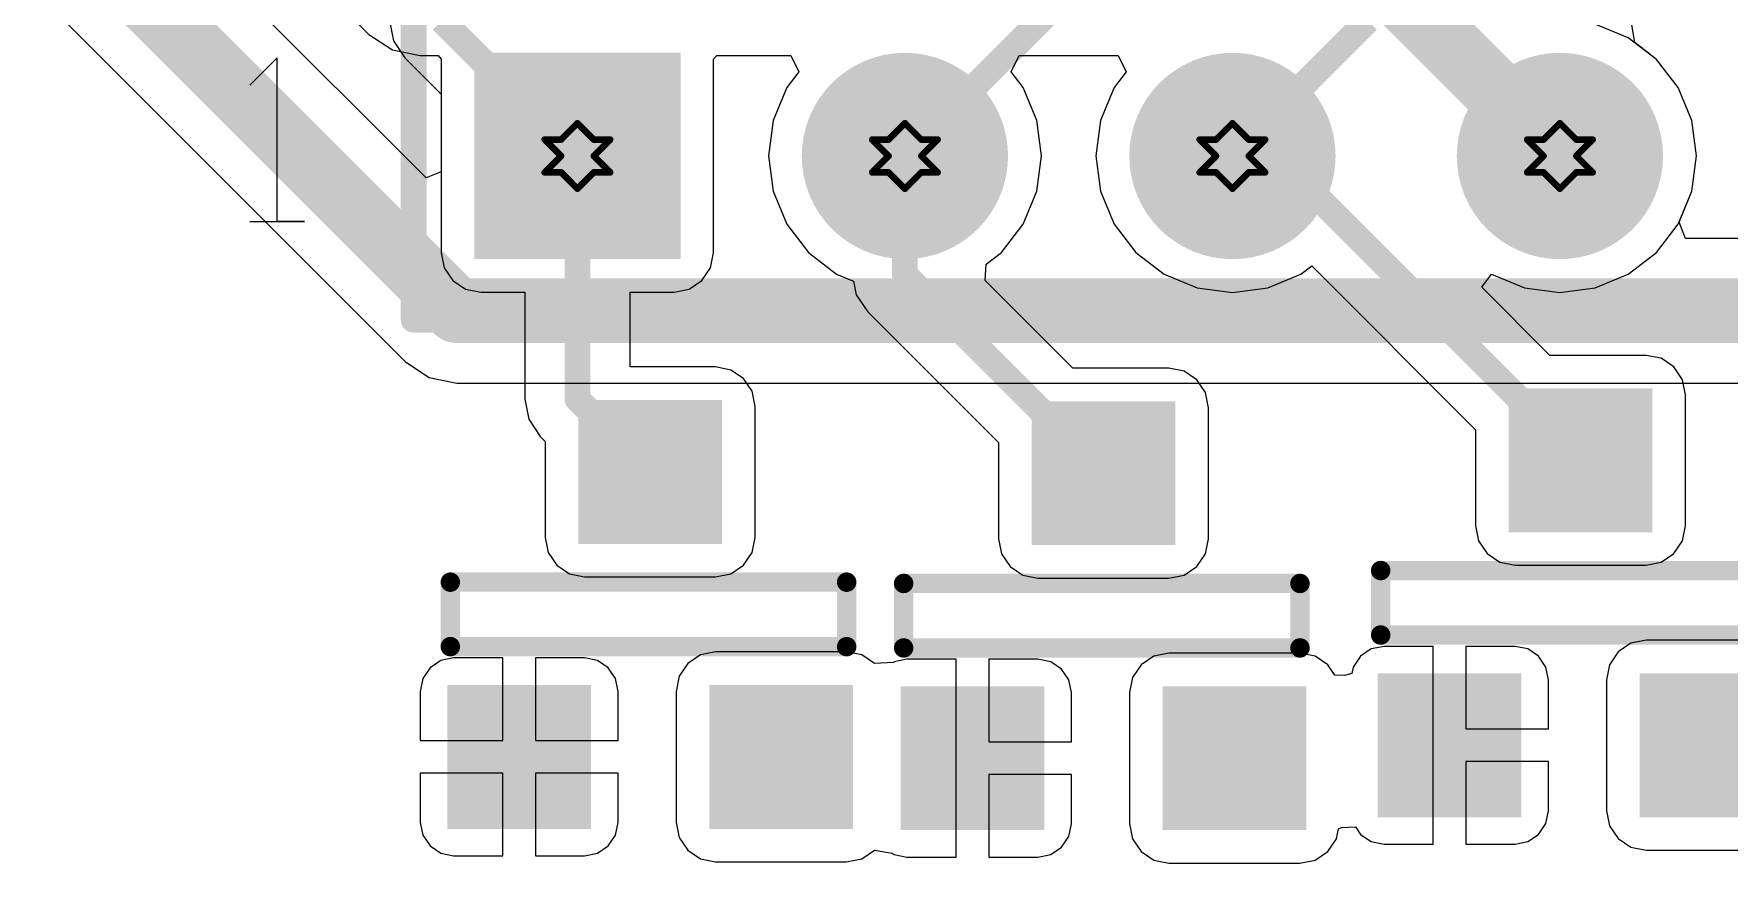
# Model space of a CAD drawing. Header units: millimetres. Extents: x 21 to 336, y 20 to 129.
# Drawn here: x 38.9 to 52.05, y 26.68 to 33.11 of the extents above; entities that cross this region are included whole.
import ezdxf

# ---------------------------------------------------------------- set-up
doc = ezdxf.new("R2010")
doc.units = ezdxf.units.MM
for name, color, linetype in [('BottomLayer', 5, 'Continuous'), ('BottomSolder', 6, 'Continuous'), ('DrillDrawing', 1, 'Continuous'), ('MultiLayer', 9, 'Continuous'), ('TopLayer', 1, 'Continuous'), ('TopOverlay', 2, 'Continuous'), ('TopPaste', 8, 'Continuous'), ('TopSolder', 216, 'Continuous')]:
    doc.layers.add(name, color=color, linetype=linetype)

# ---------------------------------------------------------------- blocks, each defined once
blk = doc.blocks.new('HDR2X6_31')
at = {"layer": 'BottomLayer', "const_width": 0.75}
for points in [[(2.165, 0, 1), (2.915, 0, 1)], [(4.705, 0, 1), (5.455, 0, 1)], [(7.245, 0, 1), (7.995, 0, 1)]]:
    blk.add_lwpolyline(points, format="xyb", close=True, dxfattribs=at)
at = {"layer": 'BottomLayer'}
blk.add_solid([(-0.75, -0.75), (0.75, -0.75), (-0.75, 0.75), (0.75, 0.75)], dxfattribs=at)
at = {"layer": 'BottomSolder', "const_width": 0.8}
for points in [[(2.14, 0, 1), (2.94, 0, 1)], [(4.68, 0, 1), (5.48, 0, 1)], [(7.22, 0, 1), (8.02, 0, 1)]]:
    blk.add_lwpolyline(points, format="xyb", close=True, dxfattribs=at)
at = {"layer": 'BottomSolder'}
blk.add_solid([(-0.8, -0.8), (0.8, -0.8), (-0.8, 0.8), (0.8, 0.8)], dxfattribs=at)
at = {"layer": 'MultiLayer', "const_width": 0.75}
for points in [[(2.165, 0, 1), (2.915, 0, 1)], [(4.705, 0, 1), (5.455, 0, 1)], [(7.245, 0, 1), (7.995, 0, 1)]]:
    blk.add_lwpolyline(points, format="xyb", close=True, dxfattribs=at)
at = {"layer": 'MultiLayer'}
blk.add_solid([(-0.75, -0.75), (0.75, -0.75), (-0.75, 0.75), (0.75, 0.75)], dxfattribs=at)
at = {"layer": 'TopLayer', "const_width": 0.75}
for points in [[(2.165, 0, 1), (2.915, 0, 1)], [(4.705, 0, 1), (5.455, 0, 1)], [(7.245, 0, 1), (7.995, 0, 1)]]:
    blk.add_lwpolyline(points, format="xyb", close=True, dxfattribs=at)
at = {"layer": 'TopLayer'}
blk.add_solid([(-0.75, -0.75), (0.75, -0.75), (-0.75, 0.75), (0.75, 0.75)], dxfattribs=at)
at = {"layer": 'TopOverlay'}
for p, q in [((-2.328, 0.762), (-2.54, 0.55)), ((-2.328, -0.508), (-2.328, 0.762)), ((-2.54, -0.508), (-2.117, -0.508)), ((-2.117, -0.508), (-2.328, -0.508))]:
    blk.add_line(p, q, dxfattribs=at)
at = {"layer": 'TopOverlay', "const_width": 0.2}
for points in [[(-1.27, -1.27), (-1.27, 3.81)], [(-1.27, -1.27), (13.97, -1.27)]]:
    blk.add_lwpolyline(points, dxfattribs=at)
at = {"layer": 'TopOverlay', "const_width": 0.1}
blk.add_lwpolyline([(-1.32, -1.27, 1), (-1.22, -1.27, 1)], format="xyb", close=True, dxfattribs=at)
blk.add_lwpolyline([(-1.32, -1.27, 1), (-1.22, -1.27, 1)], format="xyb", close=True, dxfattribs=at)
at = {"layer": 'TopSolder', "const_width": 0.8}
for points in [[(2.14, 0, 1), (2.94, 0, 1)], [(4.68, 0, 1), (5.48, 0, 1)], [(7.22, 0, 1), (8.02, 0, 1)]]:
    blk.add_lwpolyline(points, format="xyb", close=True, dxfattribs=at)
at = {"layer": 'TopSolder'}
blk.add_solid([(-0.8, -0.8), (0.8, -0.8), (-0.8, 0.8), (0.8, 0.8)], dxfattribs=at)
blk = doc.blocks.new('SOT_23_59')
at = {"layer": 'TopLayer'}
for points in [[(0.508, 1.702), (1.524, 1.702), (0.508, 2.718), (1.524, 2.718)], [(-0.508, -0.508), (0.508, -0.508), (-0.508, 0.508), (0.508, 0.508)], [(1.524, -0.508), (2.54, -0.508), (1.524, 0.508), (2.54, 0.508)]]:
    blk.add_solid(points, dxfattribs=at)
at = {"layer": 'TopOverlay', "const_width": 0.15}
for points in [[(-0.534, 1.355), (2.54, 1.355)], [(-0.534, 0.855), (-0.534, 1.355)], [(2.54, 0.855), (2.54, 1.355)], [(-0.534, 0.855), (2.54, 0.855)]]:
    blk.add_lwpolyline(points, dxfattribs=at)
at = {"layer": 'TopOverlay', "const_width": 0.075}
for points in [[(-0.572, 1.355, 1), (-0.496, 1.355, 1)], [(-0.572, 1.355, 1), (-0.496, 1.355, 1)], [(2.502, 1.355, 1), (2.578, 1.355, 1)], [(2.502, 1.355, 1), (2.578, 1.355, 1)], [(-0.572, 0.855, 1), (-0.496, 0.855, 1)], [(-0.572, 0.855, 1), (-0.496, 0.855, 1)], [(2.502, 0.855, 1), (2.578, 0.855, 1)], [(2.502, 0.855, 1), (2.578, 0.855, 1)]]:
    blk.add_lwpolyline(points, format="xyb", close=True, dxfattribs=at)
at = {"layer": 'TopPaste'}
for points in [[(0.508, 1.702), (1.524, 1.702), (0.508, 2.718), (1.524, 2.718)], [(-0.508, -0.508), (0.508, -0.508), (-0.508, 0.508), (0.508, 0.508)], [(1.524, -0.508), (2.54, -0.508), (1.524, 0.508), (2.54, 0.508)]]:
    blk.add_solid(points, dxfattribs=at)
at = {"layer": 'TopSolder'}
for points in [[(0.458, 1.652), (1.574, 1.652), (0.458, 2.768), (1.574, 2.768)], [(-0.558, -0.558), (0.558, -0.558), (-0.558, 0.558), (0.558, 0.558)], [(1.474, -0.558), (2.59, -0.558), (1.474, 0.558), (2.59, 0.558)]]:
    blk.add_solid(points, dxfattribs=at)
blk = doc.blocks.new('SOT_23_60')
at = {"layer": 'TopLayer'}
for points in [[(0.508, 1.702), (1.524, 1.702), (0.508, 2.718), (1.524, 2.718)], [(-0.508, -0.508), (0.508, -0.508), (-0.508, 0.508), (0.508, 0.508)], [(1.524, -0.508), (2.54, -0.508), (1.524, 0.508), (2.54, 0.508)]]:
    blk.add_solid(points, dxfattribs=at)
at = {"layer": 'TopOverlay', "const_width": 0.15}
for points in [[(-0.534, 1.355), (2.54, 1.355)], [(-0.534, 0.855), (-0.534, 1.355)], [(2.54, 0.855), (2.54, 1.355)], [(-0.534, 0.855), (2.54, 0.855)]]:
    blk.add_lwpolyline(points, dxfattribs=at)
at = {"layer": 'TopOverlay', "const_width": 0.075}
for points in [[(-0.572, 1.355, 1), (-0.496, 1.355, 1)], [(-0.572, 1.355, 1), (-0.496, 1.355, 1)], [(2.502, 1.355, 1), (2.578, 1.355, 1)], [(2.502, 1.355, 1), (2.578, 1.355, 1)], [(-0.572, 0.855, 1), (-0.496, 0.855, 1)], [(-0.572, 0.855, 1), (-0.496, 0.855, 1)], [(2.502, 0.855, 1), (2.578, 0.855, 1)], [(2.502, 0.855, 1), (2.578, 0.855, 1)]]:
    blk.add_lwpolyline(points, format="xyb", close=True, dxfattribs=at)
at = {"layer": 'TopPaste'}
for points in [[(0.508, 1.702), (1.524, 1.702), (0.508, 2.718), (1.524, 2.718)], [(-0.508, -0.508), (0.508, -0.508), (-0.508, 0.508), (0.508, 0.508)], [(1.524, -0.508), (2.54, -0.508), (1.524, 0.508), (2.54, 0.508)]]:
    blk.add_solid(points, dxfattribs=at)
at = {"layer": 'TopSolder'}
for points in [[(0.458, 1.652), (1.574, 1.652), (0.458, 2.768), (1.574, 2.768)], [(-0.558, -0.558), (0.558, -0.558), (-0.558, 0.558), (0.558, 0.558)], [(1.474, -0.558), (2.59, -0.558), (1.474, 0.558), (2.59, 0.558)]]:
    blk.add_solid(points, dxfattribs=at)
blk = doc.blocks.new('SOT_23_61')
at = {"layer": 'TopLayer'}
for points in [[(0.508, 1.702), (1.524, 1.702), (0.508, 2.718), (1.524, 2.718)], [(-0.508, -0.508), (0.508, -0.508), (-0.508, 0.508), (0.508, 0.508)], [(1.524, -0.508), (2.54, -0.508), (1.524, 0.508), (2.54, 0.508)]]:
    blk.add_solid(points, dxfattribs=at)
at = {"layer": 'TopOverlay', "const_width": 0.15}
for points in [[(-0.534, 1.355), (2.54, 1.355)], [(-0.534, 0.855), (-0.534, 1.355)], [(2.54, 0.855), (2.54, 1.355)], [(-0.534, 0.855), (2.54, 0.855)]]:
    blk.add_lwpolyline(points, dxfattribs=at)
at = {"layer": 'TopOverlay', "const_width": 0.075}
for points in [[(-0.572, 1.355, 1), (-0.496, 1.355, 1)], [(-0.572, 1.355, 1), (-0.496, 1.355, 1)], [(2.502, 1.355, 1), (2.578, 1.355, 1)], [(2.502, 1.355, 1), (2.578, 1.355, 1)], [(-0.572, 0.855, 1), (-0.496, 0.855, 1)], [(-0.572, 0.855, 1), (-0.496, 0.855, 1)], [(2.502, 0.855, 1), (2.578, 0.855, 1)], [(2.502, 0.855, 1), (2.578, 0.855, 1)]]:
    blk.add_lwpolyline(points, format="xyb", close=True, dxfattribs=at)
at = {"layer": 'TopPaste'}
for points in [[(0.508, 1.702), (1.524, 1.702), (0.508, 2.718), (1.524, 2.718)], [(-0.508, -0.508), (0.508, -0.508), (-0.508, 0.508), (0.508, 0.508)], [(1.524, -0.508), (2.54, -0.508), (1.524, 0.508), (2.54, 0.508)]]:
    blk.add_solid(points, dxfattribs=at)
at = {"layer": 'TopSolder'}
for points in [[(0.458, 1.652), (1.574, 1.652), (0.458, 2.768), (1.574, 2.768)], [(-0.558, -0.558), (0.558, -0.558), (-0.558, 0.558), (0.558, 0.558)], [(1.474, -0.558), (2.59, -0.558), (1.474, 0.558), (2.59, 0.558)]]:
    blk.add_solid(points, dxfattribs=at)

msp = doc.modelspace()

# ---------------------------------------------------------------- linework, layer by layer
at = {"layer": 'BottomLayer'}
for p, q in [((26.826, 45.524), (41.787, 30.563)), ((41.947, 31.99), (32.239, 41.698)), ((41.662, 33.21), (41.693, 33.054)), ((51.32, 33.039), (51.294, 33.192)), ((41.693, 33.054), (41.782, 32.922)), ((51.489, 32.909), (51.32, 33.039)), ((41.782, 32.922), (42.064, 32.639)), ((51.657, 32.69), (51.489, 32.909)), ((42.064, 32.639), (42.064, 32.038)), ((51.763, 32.434), (51.657, 32.69)), ((51.799, 32.16), (51.763, 32.434)), ((51.763, 31.886), (51.799, 32.16)), ((42.064, 32.038), (41.947, 31.99)), ((51.664, 31.648), (51.763, 31.886)), ((51.713, 31.521), (51.664, 31.648)), ((52.287, 31.521), (51.713, 31.521)), ((41.787, 30.563), (41.969, 30.442)), ((41.969, 30.442), (42.184, 30.399)), ((42.184, 30.399), (52.66, 30.399))]:
    msp.add_line(p, q, dxfattribs=at)
for points, const_width in [([(27.223, 45.921), (42.184, 30.96)], 0.5), ([(45.66, 32.16), (47.15, 33.65)], 0.2), ([(42.07, 33.21), (43.12, 32.16)], 0.2), ([(48.2, 32.16), (49.25, 33.21)], 0.2), ([(42.184, 30.96), (52.66, 30.96)], 0.5)]:
    msp.add_lwpolyline(points, dxfattribs=dict(at, const_width=const_width))
for points, const_width in [([(43.07, 32.16, 1), (43.17, 32.16, 1)], 0.1), ([(45.61, 32.16, 1), (45.71, 32.16, 1)], 0.1), ([(48.15, 32.16, 1), (48.25, 32.16, 1)], 0.1), ([(42.059, 30.96, 1), (42.309, 30.96, 1)], 0.25), ([(42.059, 30.96, 1), (42.309, 30.96, 1)], 0.25)]:
    msp.add_lwpolyline(points, format="xyb", close=True, dxfattribs=dict(at, const_width=const_width))
at = {"layer": 'DrillDrawing', "const_width": 0.0508}
for points in [[(42.993, 32.287), (43.12, 32.414)], [(43.12, 32.414), (43.247, 32.287)], [(45.533, 32.287), (45.66, 32.414)], [(45.66, 32.414), (45.787, 32.287)], [(48.073, 32.287), (48.2, 32.414)], [(48.2, 32.414), (48.327, 32.287)], [(50.613, 32.287), (50.74, 32.414)], [(50.74, 32.414), (50.867, 32.287)], [(42.866, 32.287), (42.993, 32.16)], [(42.866, 32.287), (42.993, 32.287)], [(43.247, 32.287), (43.374, 32.287)], [(43.247, 32.16), (43.374, 32.287)], [(45.406, 32.287), (45.533, 32.16)], [(45.406, 32.287), (45.533, 32.287)], [(45.787, 32.287), (45.914, 32.287)], [(45.787, 32.16), (45.914, 32.287)], [(47.946, 32.287), (48.073, 32.16)], [(47.946, 32.287), (48.073, 32.287)], [(48.327, 32.287), (48.454, 32.287)], [(48.327, 32.16), (48.454, 32.287)], [(50.486, 32.287), (50.613, 32.16)], [(50.486, 32.287), (50.613, 32.287)], [(50.867, 32.287), (50.994, 32.287)], [(50.867, 32.16), (50.994, 32.287)], [(42.866, 32.033), (42.993, 32.16)], [(43.247, 32.16), (43.374, 32.033)], [(45.406, 32.033), (45.533, 32.16)], [(45.787, 32.16), (45.914, 32.033)], [(47.946, 32.033), (48.073, 32.16)], [(48.327, 32.16), (48.454, 32.033)], [(50.486, 32.033), (50.613, 32.16)], [(50.867, 32.16), (50.994, 32.033)], [(42.866, 32.033), (42.993, 32.033)], [(42.993, 32.033), (43.12, 31.906)], [(43.12, 31.906), (43.247, 32.033)], [(43.247, 32.033), (43.374, 32.033)], [(45.406, 32.033), (45.533, 32.033)], [(45.533, 32.033), (45.66, 31.906)], [(45.66, 31.906), (45.787, 32.033)], [(45.787, 32.033), (45.914, 32.033)], [(47.946, 32.033), (48.073, 32.033)], [(48.073, 32.033), (48.2, 31.906)], [(48.2, 31.906), (48.327, 32.033)], [(48.327, 32.033), (48.454, 32.033)], [(50.486, 32.033), (50.613, 32.033)], [(50.613, 32.033), (50.74, 31.906)], [(50.74, 31.906), (50.867, 32.033)], [(50.867, 32.033), (50.994, 32.033)]]:
    msp.add_lwpolyline(points, dxfattribs=at)
at = {"layer": 'DrillDrawing', "const_width": 0.0254}
for points in [[(43.107, 32.414, 1), (43.133, 32.414, 1)], [(43.107, 32.414, 1), (43.133, 32.414, 1)], [(45.647, 32.414, 1), (45.673, 32.414, 1)], [(45.647, 32.414, 1), (45.673, 32.414, 1)], [(48.187, 32.414, 1), (48.213, 32.414, 1)], [(48.187, 32.414, 1), (48.213, 32.414, 1)], [(50.727, 32.414, 1), (50.753, 32.414, 1)], [(50.727, 32.414, 1), (50.753, 32.414, 1)], [(42.853, 32.287, 1), (42.879, 32.287, 1)], [(42.853, 32.287, 1), (42.879, 32.287, 1)], [(42.98, 32.287, 1), (43.006, 32.287, 1)], [(42.98, 32.287, 1), (43.006, 32.287, 1)], [(43.234, 32.287, 1), (43.26, 32.287, 1)], [(43.234, 32.287, 1), (43.26, 32.287, 1)], [(43.361, 32.287, 1), (43.387, 32.287, 1)], [(43.361, 32.287, 1), (43.387, 32.287, 1)], [(45.393, 32.287, 1), (45.419, 32.287, 1)], [(45.393, 32.287, 1), (45.419, 32.287, 1)], [(45.52, 32.287, 1), (45.546, 32.287, 1)], [(45.52, 32.287, 1), (45.546, 32.287, 1)], [(45.774, 32.287, 1), (45.8, 32.287, 1)], [(45.774, 32.287, 1), (45.8, 32.287, 1)], [(45.901, 32.287, 1), (45.927, 32.287, 1)], [(45.901, 32.287, 1), (45.927, 32.287, 1)], [(47.933, 32.287, 1), (47.959, 32.287, 1)], [(47.933, 32.287, 1), (47.959, 32.287, 1)], [(48.06, 32.287, 1), (48.086, 32.287, 1)], [(48.06, 32.287, 1), (48.086, 32.287, 1)], [(48.314, 32.287, 1), (48.34, 32.287, 1)], [(48.314, 32.287, 1), (48.34, 32.287, 1)], [(48.441, 32.287, 1), (48.467, 32.287, 1)], [(48.441, 32.287, 1), (48.467, 32.287, 1)], [(50.473, 32.287, 1), (50.499, 32.287, 1)], [(50.473, 32.287, 1), (50.499, 32.287, 1)], [(50.6, 32.287, 1), (50.626, 32.287, 1)], [(50.6, 32.287, 1), (50.626, 32.287, 1)], [(50.854, 32.287, 1), (50.88, 32.287, 1)], [(50.854, 32.287, 1), (50.88, 32.287, 1)], [(50.981, 32.287, 1), (51.007, 32.287, 1)], [(50.981, 32.287, 1), (51.007, 32.287, 1)], [(42.98, 32.16, 1), (43.006, 32.16, 1)], [(42.98, 32.16, 1), (43.006, 32.16, 1)], [(43.234, 32.16, 1), (43.26, 32.16, 1)], [(43.234, 32.16, 1), (43.26, 32.16, 1)], [(45.52, 32.16, 1), (45.546, 32.16, 1)], [(45.52, 32.16, 1), (45.546, 32.16, 1)], [(45.774, 32.16, 1), (45.8, 32.16, 1)], [(45.774, 32.16, 1), (45.8, 32.16, 1)], [(48.06, 32.16, 1), (48.086, 32.16, 1)], [(48.06, 32.16, 1), (48.086, 32.16, 1)], [(48.314, 32.16, 1), (48.34, 32.16, 1)], [(48.314, 32.16, 1), (48.34, 32.16, 1)], [(50.6, 32.16, 1), (50.626, 32.16, 1)], [(50.6, 32.16, 1), (50.626, 32.16, 1)], [(50.854, 32.16, 1), (50.88, 32.16, 1)], [(50.854, 32.16, 1), (50.88, 32.16, 1)], [(42.853, 32.033, 1), (42.879, 32.033, 1)], [(42.853, 32.033, 1), (42.879, 32.033, 1)], [(42.98, 32.033, 1), (43.006, 32.033, 1)], [(42.98, 32.033, 1), (43.006, 32.033, 1)], [(43.234, 32.033, 1), (43.26, 32.033, 1)], [(43.234, 32.033, 1), (43.26, 32.033, 1)], [(43.361, 32.033, 1), (43.387, 32.033, 1)], [(43.361, 32.033, 1), (43.387, 32.033, 1)], [(45.393, 32.033, 1), (45.419, 32.033, 1)], [(45.393, 32.033, 1), (45.419, 32.033, 1)], [(45.52, 32.033, 1), (45.546, 32.033, 1)], [(45.52, 32.033, 1), (45.546, 32.033, 1)], [(45.774, 32.033, 1), (45.8, 32.033, 1)], [(45.774, 32.033, 1), (45.8, 32.033, 1)], [(45.901, 32.033, 1), (45.927, 32.033, 1)], [(45.901, 32.033, 1), (45.927, 32.033, 1)], [(47.933, 32.033, 1), (47.959, 32.033, 1)], [(47.933, 32.033, 1), (47.959, 32.033, 1)], [(48.06, 32.033, 1), (48.086, 32.033, 1)], [(48.06, 32.033, 1), (48.086, 32.033, 1)], [(48.314, 32.033, 1), (48.34, 32.033, 1)], [(48.314, 32.033, 1), (48.34, 32.033, 1)], [(48.441, 32.033, 1), (48.467, 32.033, 1)], [(48.441, 32.033, 1), (48.467, 32.033, 1)], [(50.473, 32.033, 1), (50.499, 32.033, 1)], [(50.473, 32.033, 1), (50.499, 32.033, 1)], [(50.6, 32.033, 1), (50.626, 32.033, 1)], [(50.6, 32.033, 1), (50.626, 32.033, 1)], [(50.854, 32.033, 1), (50.88, 32.033, 1)], [(50.854, 32.033, 1), (50.88, 32.033, 1)], [(50.981, 32.033, 1), (51.007, 32.033, 1)], [(50.981, 32.033, 1), (51.007, 32.033, 1)], [(43.107, 31.906, 1), (43.133, 31.906, 1)], [(43.107, 31.906, 1), (43.133, 31.906, 1)], [(45.647, 31.906, 1), (45.673, 31.906, 1)], [(45.647, 31.906, 1), (45.673, 31.906, 1)], [(48.187, 31.906, 1), (48.213, 31.906, 1)], [(48.187, 31.906, 1), (48.213, 31.906, 1)], [(50.727, 31.906, 1), (50.753, 31.906, 1)], [(50.727, 31.906, 1), (50.753, 31.906, 1)]]:
    msp.add_lwpolyline(points, format="xyb", close=True, dxfattribs=at)
at = {"layer": 'TopLayer'}
for p, q in [((40.442, 34.165), (41.503, 33.103)), ((51.27, 33.077), (51.014, 33.183)), ((41.503, 33.103), (41.685, 32.982)), ((51.489, 32.909), (51.27, 33.077)), ((41.685, 32.982), (41.9, 32.939)), ((41.9, 32.939), (42.04, 32.939)), ((42.04, 32.939), (42.064, 32.91)), ((42.064, 32.91), (42.064, 31.41)), ((44.176, 32.91), (44.2, 32.939)), ((44.176, 31.41), (44.176, 32.91)), ((44.2, 32.939), (44.774, 32.939)), ((44.774, 32.939), (44.837, 32.812)), ((46.483, 32.812), (46.546, 32.939)), ((46.546, 32.939), (47.314, 32.939)), ((47.314, 32.939), (47.377, 32.812)), ((51.657, 32.69), (51.489, 32.909)), ((44.837, 32.812), (44.743, 32.69)), ((46.577, 32.69), (46.483, 32.812)), ((47.377, 32.812), (47.283, 32.69)), ((44.743, 32.69), (44.637, 32.434)), ((46.683, 32.434), (46.577, 32.69)), ((47.283, 32.69), (47.177, 32.434)), ((51.763, 32.434), (51.657, 32.69)), ((44.637, 32.434), (44.601, 32.16)), ((46.719, 32.16), (46.683, 32.434)), ((47.177, 32.434), (47.141, 32.16)), ((51.799, 32.16), (51.763, 32.434)), ((44.601, 32.16), (44.637, 31.886)), ((46.683, 31.886), (46.719, 32.16)), ((47.141, 32.16), (47.177, 31.886)), ((51.763, 31.886), (51.799, 32.16)), ((44.637, 31.886), (44.743, 31.63)), ((46.577, 31.63), (46.683, 31.886)), ((47.177, 31.886), (47.283, 31.63)), ((51.657, 31.63), (51.763, 31.886)), ((44.743, 31.63), (44.911, 31.411)), ((46.409, 31.411), (46.577, 31.63)), ((47.283, 31.63), (47.451, 31.411)), ((51.489, 31.411), (51.657, 31.63)), ((42.064, 31.41), (42.087, 31.293)), ((42.087, 31.293), (42.154, 31.194)), ((44.086, 31.194), (44.153, 31.293)), ((44.153, 31.293), (44.176, 31.41)), ((44.911, 31.411), (45.13, 31.243)), ((46.283, 31.194), (46.291, 31.321)), ((46.291, 31.321), (46.409, 31.411)), ((47.451, 31.411), (47.67, 31.243)), ((48.73, 31.243), (48.815, 31.308)), ((48.815, 31.308), (50.086, 30.037)), ((51.27, 31.243), (51.489, 31.411)), ((42.154, 31.194), (42.253, 31.127)), ((43.987, 31.127), (44.086, 31.194)), ((45.13, 31.243), (45.262, 31.188)), ((45.262, 31.188), (45.283, 31.084)), ((46.963, 30.514), (46.283, 31.194)), ((47.67, 31.243), (47.926, 31.137)), ((48.474, 31.137), (48.73, 31.243)), ((50.135, 31.142), (50.21, 31.243)), ((50.21, 31.243), (50.466, 31.137)), ((51.014, 31.137), (51.27, 31.243)), ((42.253, 31.127), (42.37, 31.104)), ((42.37, 31.104), (42.712, 31.104)), ((42.712, 31.104), (42.712, 30.274)), ((43.528, 30.524), (43.528, 31.104)), ((43.528, 31.104), (43.87, 31.104)), ((43.87, 31.104), (43.987, 31.127)), ((45.283, 31.084), (45.372, 30.952)), ((47.926, 31.137), (48.2, 31.101)), ((48.2, 31.101), (48.474, 31.137)), ((50.663, 30.614), (50.135, 31.142)), ((50.466, 31.137), (50.74, 31.101)), ((50.74, 31.101), (51.014, 31.137)), ((45.372, 30.952), (46.386, 29.937)), ((44.192, 30.524), (43.528, 30.524)), ((44.309, 30.5), (44.192, 30.524)), ((47.708, 30.514), (46.963, 30.514)), ((47.825, 30.491), (47.708, 30.514)), ((51.408, 30.614), (50.663, 30.614)), ((51.525, 30.591), (51.408, 30.614)), ((51.624, 30.524), (51.525, 30.591)), ((51.691, 30.425), (51.624, 30.524)), ((44.408, 30.434), (44.309, 30.5)), ((44.475, 30.335), (44.408, 30.434)), ((47.924, 30.424), (47.825, 30.491)), ((47.991, 30.325), (47.924, 30.424)), ((51.714, 30.308), (51.691, 30.425)), ((42.712, 30.274), (42.712, 30.274)), ((42.712, 30.274), (42.743, 30.118)), ((44.498, 30.218), (44.475, 30.335)), ((48.014, 30.208), (47.991, 30.325)), ((51.714, 29.292), (51.714, 30.308)), ((42.743, 30.118), (42.832, 29.985)), ((44.498, 29.202), (44.498, 30.218)), ((48.014, 29.192), (48.014, 30.208)), ((42.832, 29.985), (42.87, 29.947)), ((50.086, 30.037), (50.086, 29.292)), ((42.87, 29.947), (42.87, 29.202)), ((46.386, 29.937), (46.386, 29.192)), ((42.87, 29.202), (42.893, 29.085)), ((44.475, 29.085), (44.498, 29.202)), ((46.386, 29.192), (46.409, 29.075)), ((47.991, 29.075), (48.014, 29.192)), ((50.086, 29.292), (50.109, 29.175)), ((51.691, 29.175), (51.714, 29.292)), ((42.893, 29.085), (42.96, 28.986)), ((44.408, 28.986), (44.475, 29.085)), ((46.409, 29.075), (46.476, 28.976)), ((47.924, 28.976), (47.991, 29.075)), ((50.109, 29.175), (50.176, 29.076)), ((50.176, 29.076), (50.275, 29.009)), ((51.525, 29.009), (51.624, 29.076)), ((51.624, 29.076), (51.691, 29.175)), ((42.96, 28.986), (43.059, 28.919)), ((44.309, 28.919), (44.408, 28.986)), ((46.476, 28.976), (46.575, 28.909)), ((47.825, 28.909), (47.924, 28.976)), ((50.275, 29.009), (50.392, 28.986)), ((50.392, 28.986), (51.408, 28.986)), ((51.408, 28.986), (51.525, 29.009)), ((43.059, 28.919), (43.176, 28.896)), ((43.176, 28.896), (44.192, 28.896)), ((44.192, 28.896), (44.309, 28.919)), ((46.575, 28.909), (46.692, 28.886)), ((46.692, 28.886), (47.708, 28.886)), ((47.708, 28.886), (47.825, 28.909)), ((51.408, 28.404), (51.291, 28.381)), ((52.424, 28.404), (51.408, 28.404)), ((44.075, 28.291), (43.976, 28.224)), ((44.192, 28.314), (44.075, 28.291)), ((45.208, 28.314), (44.192, 28.314)), ((45.325, 28.291), (45.208, 28.314)), ((45.424, 28.224), (45.325, 28.291)), ((47.591, 28.281), (47.492, 28.214)), ((47.708, 28.304), (47.591, 28.281)), ((48.724, 28.304), (47.708, 28.304)), ((48.841, 28.281), (48.724, 28.304)), ((48.94, 28.214), (48.841, 28.281)), ((49.193, 28.281), (49.137, 28.197)), ((49.277, 28.337), (49.193, 28.281)), ((49.376, 28.357), (49.277, 28.337)), ((49.757, 28.357), (49.376, 28.357)), ((49.757, 27.59), (49.757, 28.357)), ((50.392, 28.357), (50.011, 28.357)), ((50.011, 28.357), (50.011, 27.717)), ((50.491, 28.337), (50.392, 28.357)), ((50.575, 28.281), (50.491, 28.337)), ((50.631, 28.197), (50.575, 28.281)), ((51.192, 28.314), (51.125, 28.215)), ((51.291, 28.381), (51.192, 28.314)), ((41.977, 28.191), (41.921, 28.107)), ((42.061, 28.247), (41.977, 28.191)), ((42.16, 28.267), (42.061, 28.247)), ((42.541, 28.267), (42.16, 28.267)), ((42.541, 27.627), (42.541, 28.267)), ((43.176, 28.267), (42.795, 28.267)), ((42.795, 28.267), (42.795, 27.627)), ((43.275, 28.247), (43.176, 28.267)), ((43.359, 28.191), (43.275, 28.247)), ((43.415, 28.107), (43.359, 28.191)), ((43.976, 28.224), (43.909, 28.125)), ((45.571, 28.233), (45.424, 28.224)), ((45.577, 28.237), (45.571, 28.233)), ((45.676, 28.257), (45.577, 28.237)), ((46.057, 28.257), (45.676, 28.257)), ((46.057, 27.49), (46.057, 28.257)), ((46.692, 28.257), (46.311, 28.257)), ((46.311, 28.257), (46.311, 27.617)), ((46.791, 28.237), (46.692, 28.257)), ((46.875, 28.181), (46.791, 28.237)), ((46.931, 28.097), (46.875, 28.181)), ((47.492, 28.214), (47.425, 28.115)), ((48.995, 28.133), (48.94, 28.214)), ((49.127, 28.147), (49.068, 28.131)), ((49.137, 28.197), (49.127, 28.147)), ((50.651, 28.098), (50.631, 28.197)), ((51.125, 28.215), (51.102, 28.098)), ((41.921, 28.107), (41.901, 28.008)), ((41.901, 28.008), (41.901, 27.627)), ((43.435, 28.008), (43.415, 28.107)), ((43.435, 27.627), (43.435, 28.008)), ((43.909, 28.125), (43.886, 28.008)), ((43.886, 28.008), (43.886, 26.992)), ((46.951, 27.998), (46.931, 28.097)), ((47.425, 28.115), (47.402, 27.998)), ((49.068, 28.131), (48.995, 28.133)), ((50.651, 27.717), (50.651, 28.098)), ((51.102, 28.098), (51.102, 27.082)), ((46.951, 27.617), (46.951, 27.998)), ((47.402, 27.998), (47.402, 26.982)), ((41.901, 27.627), (42.541, 27.627)), ((42.795, 27.627), (43.435, 27.627)), ((46.311, 27.617), (46.951, 27.617)), ((50.011, 27.717), (50.651, 27.717)), ((46.057, 26.723), (46.057, 27.49)), ((49.757, 26.823), (49.757, 27.59)), ((42.541, 27.373), (41.901, 27.373)), ((41.901, 27.373), (41.901, 26.992)), ((42.541, 26.733), (42.541, 27.373)), ((43.435, 27.373), (42.795, 27.373)), ((42.795, 27.373), (42.795, 26.733)), ((43.435, 26.992), (43.435, 27.373)), ((46.951, 27.363), (46.311, 27.363)), ((46.311, 27.363), (46.311, 26.723)), ((46.951, 26.982), (46.951, 27.363)), ((50.651, 27.463), (50.011, 27.463)), ((50.011, 27.463), (50.011, 26.823)), ((50.651, 27.082), (50.651, 27.463)), ((41.901, 26.992), (41.921, 26.893)), ((43.415, 26.893), (43.435, 26.992)), ((43.886, 26.992), (43.909, 26.875)), ((46.931, 26.883), (46.951, 26.982)), ((47.402, 26.982), (47.425, 26.865)), ((49.046, 26.952), (49.154, 26.957)), ((49.154, 26.957), (49.193, 26.899)), ((50.575, 26.899), (50.631, 26.983)), ((50.631, 26.983), (50.651, 27.082)), ((51.102, 27.082), (51.125, 26.965)), ((51.125, 26.965), (51.192, 26.866)), ((41.921, 26.893), (41.977, 26.809)), ((43.359, 26.809), (43.415, 26.893)), ((43.909, 26.875), (43.976, 26.776)), ((46.875, 26.799), (46.931, 26.883)), ((47.425, 26.865), (47.492, 26.766)), ((48.94, 26.766), (49.007, 26.865)), ((49.007, 26.865), (49.022, 26.943)), ((49.022, 26.943), (49.046, 26.952)), ((49.193, 26.899), (49.277, 26.843)), ((49.277, 26.843), (49.376, 26.823)), ((49.376, 26.823), (49.757, 26.823)), ((50.011, 26.823), (50.392, 26.823)), ((50.392, 26.823), (50.491, 26.843)), ((50.491, 26.843), (50.575, 26.899)), ((51.192, 26.866), (51.291, 26.8)), ((41.977, 26.809), (42.061, 26.753)), ((42.061, 26.753), (42.16, 26.733)), ((42.16, 26.733), (42.541, 26.733)), ((42.795, 26.733), (43.176, 26.733)), ((43.176, 26.733), (43.275, 26.753)), ((43.275, 26.753), (43.359, 26.809)), ((43.976, 26.776), (44.075, 26.709)), ((44.075, 26.709), (44.192, 26.686)), ((45.208, 26.686), (45.325, 26.709)), ((45.325, 26.709), (45.424, 26.776)), ((45.424, 26.776), (45.562, 26.753)), ((45.562, 26.753), (45.577, 26.743)), ((45.577, 26.743), (45.676, 26.723)), ((45.676, 26.723), (46.057, 26.723)), ((46.311, 26.723), (46.692, 26.723)), ((46.692, 26.723), (46.791, 26.743)), ((46.791, 26.743), (46.875, 26.799)), ((47.492, 26.766), (47.591, 26.7)), ((47.591, 26.7), (47.708, 26.676)), ((48.724, 26.676), (48.841, 26.7)), ((48.841, 26.7), (48.94, 26.766)), ((51.291, 26.8), (51.408, 26.776)), ((51.408, 26.776), (52.424, 26.776)), ((44.192, 26.686), (45.208, 26.686)), ((47.708, 26.676), (48.724, 26.676))]:
    msp.add_line(p, q, dxfattribs=at)
for points, const_width in [([(49.4, 33.5), (50.74, 32.16)], 0.5), ([(43.12, 30.274), (43.12, 32.16)], 0.2), ([(45.66, 31.24), (45.66, 32.16)], 0.2), ([(48.2, 32.16), (48.54, 32.16)], 0.2), ([(48.54, 32.16), (50.9, 29.8)], 0.2), ([(45.66, 31.24), (47.2, 29.7)], 0.2), ([(43.12, 30.274), (43.684, 29.71)], 0.2)]:
    msp.add_lwpolyline(points, dxfattribs=dict(at, const_width=const_width))
for points, const_width in [([(50.615, 32.16, 1), (50.865, 32.16, 1)], 0.25), ([(43.07, 32.16, 1), (43.17, 32.16, 1)], 0.1), ([(45.61, 32.16, 1), (45.71, 32.16, 1)], 0.1), ([(48.15, 32.16, 1), (48.25, 32.16, 1)], 0.1), ([(48.49, 32.16, 1), (48.59, 32.16, 1)], 0.1), ([(48.49, 32.16, 1), (48.59, 32.16, 1)], 0.1), ([(45.61, 31.24, 1), (45.71, 31.24, 1)], 0.1), ([(45.61, 31.24, 1), (45.71, 31.24, 1)], 0.1), ([(43.07, 30.274, 1), (43.17, 30.274, 1)], 0.1), ([(43.07, 30.274, 1), (43.17, 30.274, 1)], 0.1), ([(50.85, 29.8, 1), (50.95, 29.8, 1)], 0.1), ([(43.634, 29.71, 1), (43.734, 29.71, 1)], 0.1), ([(47.15, 29.7, 1), (47.25, 29.7, 1)], 0.1)]:
    msp.add_lwpolyline(points, format="xyb", close=True, dxfattribs=dict(at, const_width=const_width))

# ---------------------------------------------------------------- block references
at = {"rotation": 360}
for name, p in [('HDR2X6_31', (43.12, 32.16)), ('SOT_23_59', (42.668, 27.5)), ('SOT_23_60', (46.184, 27.49)), ('SOT_23_61', (49.884, 27.59))]:
    msp.add_blockref(name, p, dxfattribs=at)

doc.saveas('drawing.dxf')
